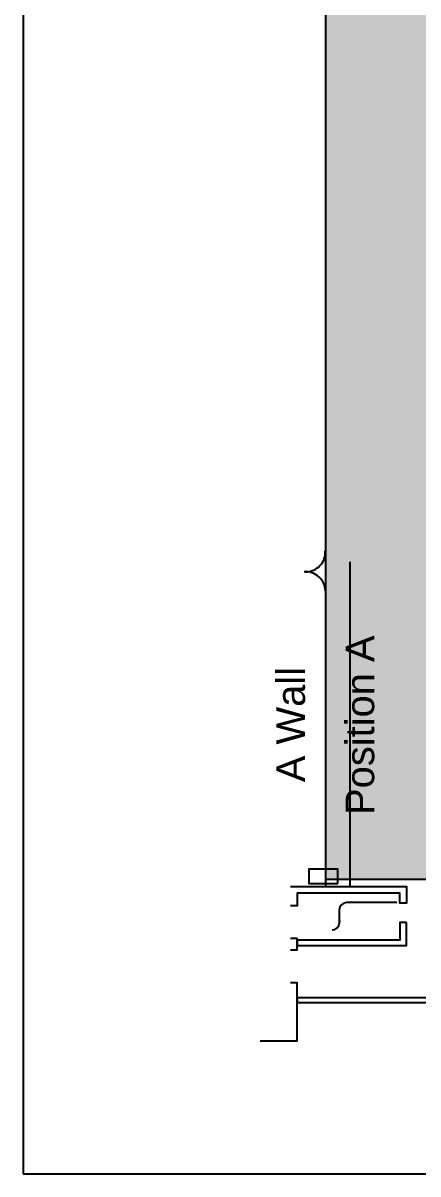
# Model space of a CAD drawing. Header units: feet. Extents: x 280 to 544, y 563 to 815.
# Drawn here: x 279.9 to 319.9, y 562.8 to 679.7 of the extents above; entities that cross this region are included whole.
import ezdxf
from ezdxf.enums import TextEntityAlignment as Align

# ---------------------------------------------------------------- set-up
doc = ezdxf.new("R2010")
doc.units = ezdxf.units.FT
doc.header["$MEASUREMENT"] = 0
for name, color, linetype in [('Background', 7, 'Continuous'), ('Border', 7, 'Continuous'), ('Building', 7, 'Continuous')]:
    doc.layers.add(name, color=color, linetype=linetype)
doc.styles.add('Arial', font='Arial.ttf')

msp = doc.modelspace()

# ---------------------------------------------------------------- hatches: boundary and pattern name
at = {"layer": 'Background', "lineweight": 0, "true_color": 0xe6e6e6, "transparency": 33554687}
h = msp.add_hatch(color=254, dxfattribs=at)
h.dxf.hatch_style = 1
h.paths.add_polyline_path([(491.79, 760.88), (310.54, 760.88), (310.54, 592.71), (491.79, 592.71)])

# ---------------------------------------------------------------- linework, layer by layer
at = {"layer": 'Background', "color": 254, "lineweight": 0, "true_color": 0xe6e6e6, "transparency": 33554687}
msp.add_lwpolyline([(491.79, 760.88), (310.54, 760.88), (310.54, 592.71), (491.79, 592.71)], close=True, dxfattribs=at)
at = {"layer": 'Background', "color": 254, "lineweight": 25, "true_color": 0xe6e6e6}
msp.add_lwpolyline([(491.79, 760.88), (310.54, 760.88), (310.54, 592.71), (491.79, 592.71)], close=True, dxfattribs=at)
at = {"layer": 'Border', "color": 18, "lineweight": 25, "true_color": 0x000000}
msp.add_lwpolyline([(279.85, 562.76), (543.85, 562.76), (543.85, 814.76), (279.85, 814.76)], close=True, dxfattribs=at)
at = {"layer": 'Building', "color": 18, "lineweight": 25, "true_color": 0x000000}
for points in [[(310.54, 760.88), (310.54, 591.97)], [(313.01, 624.96), (313.01, 591.96)], [(307.02, 591.96), (318.77, 591.96), (318.77, 590.29), (318.11, 590.29), (318.11, 591.3), (307.69, 591.3), (307.69, 590.01), (307.02, 590.01)], [(345.75, 591.96), (388.11, 591.96), (388.11, 591.3), (347.75, 591.3), (347.75, 590.3), (347.25, 590.3), (347.25, 580.67), (307.69, 580.67), (307.69, 580.17), (393.34, 580.17), (393.34, 572.64), (505.45, 572.64), (505.45, 582.4), (504.29, 582.4), (504.29, 582.06), (499.61, 582.06), (499.61, 581.56)], [(311.97, 588.3), (311.97, 589.7)], [(317.8, 590.35), (312.7, 590.35)], [(311.97, 588.47), (311.97, 588.34)], [(307.02, 585.52), (307.69, 585.52), (307.69, 586.68), (307.02, 586.68)], [(303.91, 576.28), (307.69, 576.28), (307.69, 582.18), (307.02, 582.18)]]:
    msp.add_lwpolyline(points, dxfattribs=at)
for points in [[(311.81, 592.29), (311.81, 593.72), (308.88, 593.72), (308.88, 592.29)], [(318.77, 588.32), (318.11, 588.32), (318.11, 586.51), (307.69, 586.51), (307.69, 585.96), (318.77, 585.96), (318.77, 588.32)]]:
    msp.add_lwpolyline(points, close=True, dxfattribs=at)
for centre, radius, start, end in [((308.54, 625.94), 2, -90, 3.37), ((308.55, 621.94), 2, 1.471, 94.841), ((312.71, 589.59), 0.75, 90, 180), ((311.22, 588.3), 0.75, -90, 0)]:
    msp.add_arc(centre, radius, start, end, dxfattribs=at)

# ---------------------------------------------------------------- texts
at = {"layer": 'Building', "color": 18, "true_color": 0x000000, "style": 'Arial'}
for s, p in [('Position A', (312.6, 599.24)), ('A Wall', (305.58, 602.57))]:
    msp.add_text(s, height=2.9, rotation=90, dxfattribs=at).set_placement(p, align=Align.TOP_LEFT)

doc.saveas('drawing.dxf')
